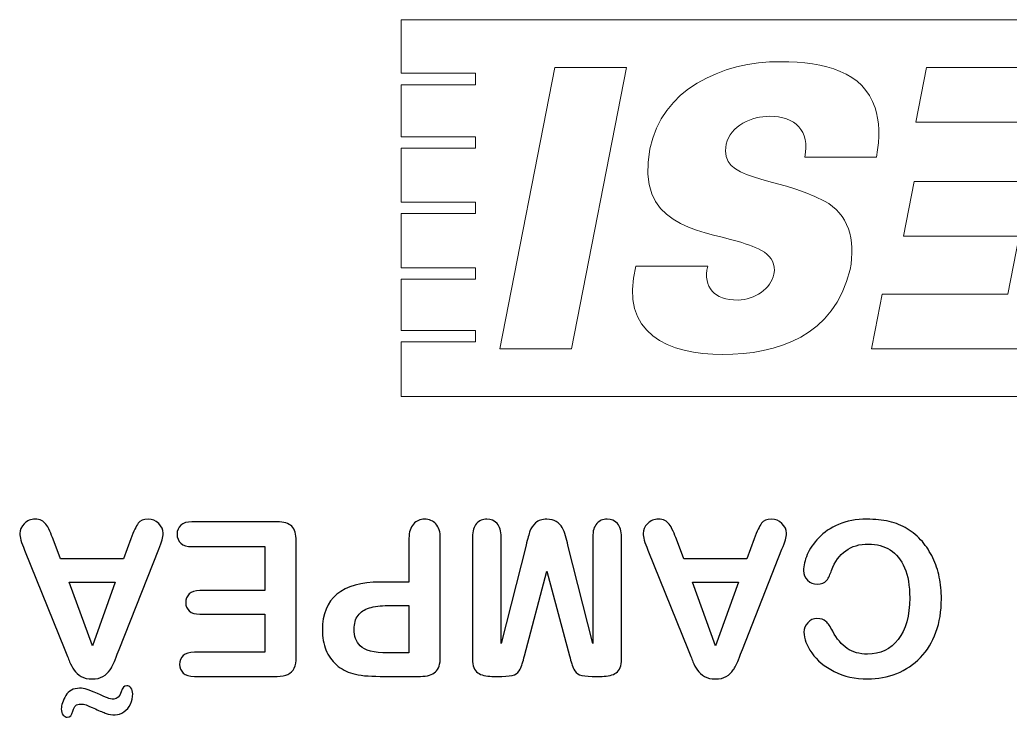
# Model space of a CAD drawing. Header units: millimetres. Extents: x -142 to 129, y -111 to 105.
# Drawn here: x -119.81 to -70.13, y -46.39 to -11.39 of the extents above; entities that cross this region are included whole.
import ezdxf

# ---------------------------------------------------------------- set-up
doc = ezdxf.new("R2010")
doc.units = ezdxf.units.MM
doc.header["$MEASUREMENT"] = 0
doc.layers.add('Layer 1', color=7, linetype='Continuous')

msp = doc.modelspace()

# ---------------------------------------------------------------- linework, layer by layer
at = {"layer": 'Layer 1', "color": 250, "lineweight": 9}
for points, knots in [([(-46.7829, -14.1231), (-46.7829, -14.1231), (-46.7829, -11.3922), (-46.7829, -11.3922), (-46.7829, -11.3922), (-100.6846, -11.3922), (-100.6846, -11.3922), (-100.6846, -11.3922), (-100.6846, -14.0784), (-100.6846, -14.0784)], [0, 0, 0, 0, 0.3333333, 0.3333333, 0.3333333, 0.6666667, 0.6666667, 0.6666667, 1, 1, 1, 1]), ([(-92.9709, -13.7898), (-92.9709, -13.7898), (-95.7317, -27.8978), (-95.7317, -27.8978), (-95.7317, -27.8978), (-92.1346, -27.8978), (-92.1346, -27.8978), (-92.1346, -27.8978), (-89.3739, -13.7898), (-89.3739, -13.7898), (-89.3739, -13.7898), (-92.9709, -13.7898), (-92.9709, -13.7898)], [0, 0, 0, 0, 0.25, 0.25, 0.25, 0.5, 0.5, 0.5, 0.75, 0.75, 0.75, 1, 1, 1, 1]), ([(-76.8991, -18.284), (-76.8991, -18.284), (-80.4323, -18.284), (-80.4323, -18.284), (-80.1566, -16.9553), (-80.9119, -16.2324), (-82.2068, -16.2324), (-83.0371, -16.2324), (-84.1882, -16.7013), (-84.3711, -17.6392), (-84.7458, -19.5541), (-82.003, -19.1438), (-79.4431, -20.4922), (-78.2532, -21.1175), (-77.8605, -22.4071), (-78.1573, -23.9312), (-78.9545, -27.2725), (-81.8322, -28.1909), (-84.5479, -28.1909), (-87.2277, -28.1909), (-89.7755, -27.1554), (-88.8974, -23.7553), (-88.8974, -23.7553), (-85.3004, -23.7553), (-85.3004, -23.7553), (-85.4232, -24.3025), (-85.3423, -24.7127), (-85.0754, -25.0059), (-84.8266, -25.299), (-84.389, -25.4553), (-83.7776, -25.4553), (-82.9503, -25.4553), (-82.1168, -24.8691), (-81.9791, -24.1656), (-81.7783, -23.1302), (-82.8634, -22.7978), (-83.7626, -22.5243), (-85.8218, -21.9185), (-88.9393, -21.6841), (-88.196, -17.8737), (-87.6145, -14.9035), (-84.6408, -13.4934), (-81.6374, -13.4934), (-79.4129, -13.4934), (-77.4845, -14.0143), (-76.8991, -15.8171)], [0, 0, 0, 0, 0.0666667, 0.0666667, 0.0666667, 0.1333333, 0.1333333, 0.1333333, 0.2, 0.2, 0.2, 0.2666667, 0.2666667, 0.2666667, 0.3333333, 0.3333333, 0.3333333, 0.4, 0.4, 0.4, 0.4666667, 0.4666667, 0.4666667, 0.5333333, 0.5333333, 0.5333333, 0.6, 0.6, 0.6, 0.6666667, 0.6666667, 0.6666667, 0.7333333, 0.7333333, 0.7333333, 0.8, 0.8, 0.8, 0.8666667, 0.8666667, 0.8666667, 0.9333333, 0.9333333, 0.9333333, 1, 1, 1, 1]), ([(-76.8991, -26.9701), (-76.8991, -26.9701), (-76.5445, -25.1623), (-76.5445, -25.1623), (-76.5445, -25.1623), (-70.2497, -25.1623), (-70.2497, -25.1623), (-70.2497, -25.1623), (-69.6802, -22.2506), (-69.6802, -22.2506), (-69.6802, -22.2506), (-75.4714, -22.2506), (-75.4714, -22.2506), (-75.4714, -22.2506), (-74.9379, -19.5152), (-74.9379, -19.5152), (-74.9379, -19.5152), (-69.1466, -19.5152), (-69.1466, -19.5152), (-69.1466, -19.5152), (-68.5621, -16.5254), (-68.5621, -16.5254), (-68.5621, -16.5254), (-74.8569, -16.5254), (-74.8569, -16.5254), (-74.8569, -16.5254), (-74.3203, -13.7898), (-74.3203, -13.7898), (-74.3203, -13.7898), (-64.4284, -13.7898), (-64.4284, -13.7898), (-64.4284, -13.7898), (-67.1892, -27.8978), (-67.1892, -27.8978), (-67.1892, -27.8978), (-76.8991, -27.8978), (-76.8991, -27.8978)], [0, 0, 0, 0, 0.0833333, 0.0833333, 0.0833333, 0.1666667, 0.1666667, 0.1666667, 0.25, 0.25, 0.25, 0.3333333, 0.3333333, 0.3333333, 0.4166667, 0.4166667, 0.4166667, 0.5, 0.5, 0.5, 0.5833333, 0.5833333, 0.5833333, 0.6666667, 0.6666667, 0.6666667, 0.75, 0.75, 0.75, 0.8333333, 0.8333333, 0.8333333, 0.9166667, 0.9166667, 0.9166667, 1, 1, 1, 1]), ([(-100.6846, -14.0784), (-100.6846, -14.0784), (-96.9407, -14.0784), (-96.9407, -14.0784), (-96.9407, -14.0784), (-96.9407, -14.6504), (-96.9407, -14.6504), (-96.9407, -14.6504), (-100.6846, -14.6504), (-100.6846, -14.6504)], [0, 0, 0, 0, 0.3333333, 0.3333333, 0.3333333, 0.6666667, 0.6666667, 0.6666667, 1, 1, 1, 1]), ([(-76.8991, -18.284), (-76.8991, -18.284), (-76.8353, -18.284), (-76.8353, -18.284), (-76.6518, -17.2736), (-76.6893, -16.4631), (-76.8991, -15.8171)], [0, 0, 0, 0, 0.5, 0.5, 0.5, 1, 1, 1, 1]), ([(-100.6846, -17.2623), (-100.6846, -17.2623), (-96.9407, -17.2623), (-96.9407, -17.2623), (-96.9407, -17.2623), (-96.9407, -17.8344), (-96.9407, -17.8344), (-96.9407, -17.8344), (-100.6846, -17.8344), (-100.6846, -17.8344)], [0, 0, 0, 0, 0.3333333, 0.3333333, 0.3333333, 0.6666667, 0.6666667, 0.6666667, 1, 1, 1, 1]), ([(-100.6846, -20.5471), (-100.6846, -20.5471), (-96.9407, -20.5471), (-96.9407, -20.5471), (-96.9407, -20.5471), (-96.9407, -21.1191), (-96.9407, -21.1191), (-96.9407, -21.1191), (-100.6846, -21.1191), (-100.6846, -21.1191)], [0, 0, 0, 0, 0.3333333, 0.3333333, 0.3333333, 0.6666667, 0.6666667, 0.6666667, 1, 1, 1, 1]), ([(-100.6846, -23.8318), (-100.6846, -23.8318), (-96.9407, -23.8318), (-96.9407, -23.8318), (-96.9407, -23.8318), (-96.9407, -24.4039), (-96.9407, -24.4039), (-96.9407, -24.4039), (-100.6846, -24.4039), (-100.6846, -24.4039)], [0, 0, 0, 0, 0.3333333, 0.3333333, 0.3333333, 0.6666667, 0.6666667, 0.6666667, 1, 1, 1, 1]), ([(-100.6846, -26.989), (-100.6846, -26.989), (-96.9407, -26.989), (-96.9407, -26.989), (-96.9407, -26.989), (-96.9407, -27.5611), (-96.9407, -27.5611), (-96.9407, -27.5611), (-100.6846, -27.5611), (-100.6846, -27.5611)], [0, 0, 0, 0, 0.3333333, 0.3333333, 0.3333333, 0.6666667, 0.6666667, 0.6666667, 1, 1, 1, 1]), ([(-76.8991, -26.9701), (-76.8991, -26.9701), (-77.0811, -27.8978), (-77.0811, -27.8978), (-77.0811, -27.8978), (-76.8991, -27.8978), (-76.8991, -27.8978)], [0, 0, 0, 0, 0.5, 0.5, 0.5, 1, 1, 1, 1]), ([(-100.6846, -27.5611), (-100.6846, -27.5611), (-100.6846, -30.292), (-100.6846, -30.292), (-100.6846, -30.292), (-46.7829, -30.292), (-46.7829, -30.292), (-46.7829, -30.292), (-46.7829, -27.6059), (-46.7829, -27.6059)], [0, 0, 0, 0, 0.3333333, 0.3333333, 0.3333333, 0.6666667, 0.6666667, 0.6666667, 1, 1, 1, 1])]:
    msp.add_open_spline(points, degree=3, knots=knots, dxfattribs=at)
for points in [[(-100.6846, -14.6504), (-100.6846, -14.6504), (-100.6846, -17.2623), (-100.6846, -17.2623)], [(-100.6846, -17.8344), (-100.6846, -17.8344), (-100.6846, -20.5471), (-100.6846, -20.5471)], [(-100.6846, -21.1191), (-100.6846, -21.1191), (-100.6846, -23.8318), (-100.6846, -23.8318)], [(-100.6846, -24.4039), (-100.6846, -24.4039), (-100.6846, -26.989), (-100.6846, -26.989)]]:
    msp.add_open_spline(points, degree=3, dxfattribs=at)
at = {"layer": 'Layer 1', "color": 250}
for points, knots in [([(-118.1295, -37.465), (-118.1295, -37.465), (-117.7593, -38.4382), (-117.7593, -38.4382), (-117.7593, -38.4382), (-114.6067, -38.4382), (-114.6067, -38.4382), (-114.6067, -38.4382), (-114.2365, -37.4451), (-114.2365, -37.4451), (-114.092, -37.0569), (-113.9693, -36.7951), (-113.8663, -36.6596), (-113.7652, -36.5242), (-113.5973, -36.4556), (-113.3644, -36.4556), (-113.1675, -36.4556), (-112.9924, -36.5278), (-112.8407, -36.6723), (-112.6891, -36.8167), (-112.6132, -36.981), (-112.6132, -37.1634), (-112.6132, -37.2699), (-112.6313, -37.3801), (-112.6656, -37.492), (-112.7017, -37.6058), (-112.7595, -37.7611), (-112.8407, -37.9633), (-112.8407, -37.9633), (-114.8233, -42.9975), (-114.8233, -42.9975), (-114.8811, -43.1419), (-114.9479, -43.3153), (-115.0274, -43.5175), (-115.1068, -43.7215), (-115.1917, -43.8895), (-115.282, -44.0231), (-115.3722, -44.1567), (-115.4896, -44.265), (-115.6359, -44.3481), (-115.7821, -44.4311), (-115.9627, -44.4727), (-116.1776, -44.4727), (-116.3979, -44.4727), (-116.5802, -44.4311), (-116.7265, -44.3481), (-116.8727, -44.265), (-116.9901, -44.1585), (-117.0804, -44.0285), (-117.1707, -43.8985), (-117.2465, -43.7576), (-117.3079, -43.6078), (-117.3693, -43.4579), (-117.4469, -43.2575), (-117.5426, -43.0083), (-117.5426, -43.0083), (-119.5686, -38.0048), (-119.5686, -38.0048), (-119.7275, -37.6238), (-119.8069, -37.3476), (-119.8069, -37.1742), (-119.8069, -36.9955), (-119.7311, -36.8294), (-119.5812, -36.6795), (-119.4313, -36.5296), (-119.2508, -36.4556), (-119.0395, -36.4556), (-118.9167, -36.4556), (-118.8102, -36.4773), (-118.7217, -36.5224), (-118.6351, -36.5657), (-118.561, -36.6253), (-118.4996, -36.7012), (-118.44, -36.777), (-118.3769, -36.8944), (-118.3082, -37.0497), (-118.2378, -37.2067), (-118.18, -37.3458), (-118.1295, -37.465)], [0, 0, 0, 0, 0.0384615, 0.0384615, 0.0384615, 0.0769231, 0.0769231, 0.0769231, 0.1153846, 0.1153846, 0.1153846, 0.1538462, 0.1538462, 0.1538462, 0.1923077, 0.1923077, 0.1923077, 0.2307692, 0.2307692, 0.2307692, 0.2692308, 0.2692308, 0.2692308, 0.3076923, 0.3076923, 0.3076923, 0.3461538, 0.3461538, 0.3461538, 0.3846154, 0.3846154, 0.3846154, 0.4230769, 0.4230769, 0.4230769, 0.4615385, 0.4615385, 0.4615385, 0.5, 0.5, 0.5, 0.5384615, 0.5384615, 0.5384615, 0.5769231, 0.5769231, 0.5769231, 0.6153846, 0.6153846, 0.6153846, 0.6538462, 0.6538462, 0.6538462, 0.6923077, 0.6923077, 0.6923077, 0.7307692, 0.7307692, 0.7307692, 0.7692308, 0.7692308, 0.7692308, 0.8076923, 0.8076923, 0.8076923, 0.8461538, 0.8461538, 0.8461538, 0.8846154, 0.8846154, 0.8846154, 0.9230769, 0.9230769, 0.9230769, 0.9615385, 0.9615385, 0.9615385, 1, 1, 1, 1]), ([(-111.0495, -43.1293), (-111.0495, -43.1293), (-107.5105, -43.1293), (-107.5105, -43.1293), (-107.5105, -43.1293), (-107.5105, -41.2225), (-107.5105, -41.2225), (-107.5105, -41.2225), (-110.7697, -41.2225), (-110.7697, -41.2225), (-111.008, -41.2225), (-111.1886, -41.1683), (-111.3059, -41.0618), (-111.4233, -40.9553), (-111.4829, -40.8126), (-111.4829, -40.6375), (-111.4829, -40.4623), (-111.4251, -40.3179), (-111.3095, -40.2077), (-111.1922, -40.0976), (-111.0116, -40.0416), (-110.7697, -40.0416), (-110.7697, -40.0416), (-107.5105, -40.0416), (-107.5105, -40.0416), (-107.5105, -40.0416), (-107.5105, -37.8315), (-107.5105, -37.8315), (-107.5105, -37.8315), (-111.1705, -37.8315), (-111.1705, -37.8315), (-111.4179, -37.8315), (-111.6039, -37.7737), (-111.7285, -37.66), (-111.8549, -37.5462), (-111.9162, -37.3927), (-111.9181, -37.2031), (-111.9162, -37.0208), (-111.8549, -36.8709), (-111.7285, -36.7571), (-111.6039, -36.6434), (-111.4179, -36.5856), (-111.1705, -36.5856), (-111.1705, -36.5856), (-106.902, -36.5856), (-106.902, -36.5856), (-106.5607, -36.5856), (-106.3133, -36.6614), (-106.1634, -36.8131), (-106.0136, -36.9648), (-105.9395, -37.2104), (-105.9395, -37.548), (-105.9395, -37.548), (-105.9395, -43.3803), (-105.9395, -43.3803), (-105.9395, -43.606), (-105.9739, -43.7901), (-106.0407, -43.9328), (-106.1075, -44.0754), (-106.2122, -44.1802), (-106.3548, -44.2452), (-106.4975, -44.3102), (-106.6799, -44.3427), (-106.902, -44.3427), (-106.902, -44.3427), (-111.0495, -44.3427), (-111.0495, -44.3427), (-111.3005, -44.3427), (-111.4865, -44.2867), (-111.6075, -44.1766), (-111.7285, -44.0646), (-111.7899, -43.9183), (-111.7899, -43.7396), (-111.7899, -43.5554), (-111.7285, -43.4073), (-111.6075, -43.2954), (-111.4865, -43.1853), (-111.3005, -43.1293), (-111.0495, -43.1293)], [0, 0, 0, 0, 0.0384615, 0.0384615, 0.0384615, 0.0769231, 0.0769231, 0.0769231, 0.1153846, 0.1153846, 0.1153846, 0.1538462, 0.1538462, 0.1538462, 0.1923077, 0.1923077, 0.1923077, 0.2307692, 0.2307692, 0.2307692, 0.2692308, 0.2692308, 0.2692308, 0.3076923, 0.3076923, 0.3076923, 0.3461538, 0.3461538, 0.3461538, 0.3846154, 0.3846154, 0.3846154, 0.4230769, 0.4230769, 0.4230769, 0.4615385, 0.4615385, 0.4615385, 0.5, 0.5, 0.5, 0.5384615, 0.5384615, 0.5384615, 0.5769231, 0.5769231, 0.5769231, 0.6153846, 0.6153846, 0.6153846, 0.6538462, 0.6538462, 0.6538462, 0.6923077, 0.6923077, 0.6923077, 0.7307692, 0.7307692, 0.7307692, 0.7692308, 0.7692308, 0.7692308, 0.8076923, 0.8076923, 0.8076923, 0.8461538, 0.8461538, 0.8461538, 0.8846154, 0.8846154, 0.8846154, 0.9230769, 0.9230769, 0.9230769, 0.9615385, 0.9615385, 0.9615385, 1, 1, 1, 1]), ([(-101.7234, -39.6083), (-101.7234, -39.6083), (-100.2843, -39.6083), (-100.2843, -39.6083), (-100.2843, -39.6083), (-100.2843, -37.4126), (-100.2843, -37.4126), (-100.2843, -37.0984), (-100.2102, -36.8619), (-100.0622, -36.6994), (-99.9141, -36.5368), (-99.7263, -36.4556), (-99.5024, -36.4556), (-99.2659, -36.4556), (-99.0745, -36.535), (-98.93, -36.6957), (-98.7856, -36.8564), (-98.7133, -37.093), (-98.7133, -37.4018), (-98.7133, -37.4018), (-98.7133, -43.3803), (-98.7133, -43.3803), (-98.7133, -43.7251), (-98.7928, -43.9725), (-98.9517, -44.1206), (-99.1106, -44.2686), (-99.3616, -44.3427), (-99.7083, -44.3427), (-99.7083, -44.3427), (-101.7234, -44.3427), (-101.7234, -44.3427), (-102.3192, -44.3427), (-102.7779, -44.2975), (-103.0993, -44.2054), (-103.4171, -44.117), (-103.6915, -43.9707), (-103.9226, -43.7667), (-104.1538, -43.5608), (-104.3289, -43.3116), (-104.4481, -43.0155), (-104.5691, -42.7194), (-104.6287, -42.3853), (-104.6287, -42.0152), (-104.6287, -41.2243), (-104.3849, -40.6266), (-103.8992, -40.2186), (-103.4116, -39.8123), (-102.6876, -39.6083), (-101.7234, -39.6083)], [0, 0, 0, 0, 0.0625, 0.0625, 0.0625, 0.125, 0.125, 0.125, 0.1875, 0.1875, 0.1875, 0.25, 0.25, 0.25, 0.3125, 0.3125, 0.3125, 0.375, 0.375, 0.375, 0.4375, 0.4375, 0.4375, 0.5, 0.5, 0.5, 0.5625, 0.5625, 0.5625, 0.625, 0.625, 0.625, 0.6875, 0.6875, 0.6875, 0.75, 0.75, 0.75, 0.8125, 0.8125, 0.8125, 0.875, 0.875, 0.875, 0.9375, 0.9375, 0.9375, 1, 1, 1, 1]), ([(-92.3087, -37.7557), (-92.3087, -37.7557), (-91.0646, -42.6959), (-91.0646, -42.6959), (-91.0646, -42.6959), (-91.0646, -37.344), (-91.0646, -37.344), (-91.0646, -37.0478), (-90.9978, -36.8258), (-90.866, -36.6777), (-90.7342, -36.5296), (-90.5591, -36.4556), (-90.3424, -36.4556), (-90.1311, -36.4556), (-89.9578, -36.5296), (-89.8242, -36.6759), (-89.6905, -36.8221), (-89.6237, -37.0442), (-89.6237, -37.344), (-89.6237, -37.344), (-89.6237, -43.4796), (-89.6237, -43.4796), (-89.6237, -43.819), (-89.7122, -44.0465), (-89.8874, -44.1657), (-90.0643, -44.2831), (-90.3027, -44.3427), (-90.6006, -44.3427), (-90.6006, -44.3427), (-91.0881, -44.3427), (-91.0881, -44.3427), (-91.3806, -44.3427), (-91.5919, -44.3156), (-91.7237, -44.2632), (-91.8555, -44.2109), (-91.9548, -44.1152), (-92.018, -43.9779), (-92.0812, -43.8407), (-92.1535, -43.615), (-92.2347, -43.3062), (-92.2347, -43.3062), (-93.3614, -39.0557), (-93.3614, -39.0557), (-93.3614, -39.0557), (-94.4882, -43.3062), (-94.4882, -43.3062), (-94.5676, -43.615), (-94.6416, -43.8407), (-94.7048, -43.9779), (-94.768, -44.1152), (-94.8655, -44.2109), (-94.9974, -44.2632), (-95.1292, -44.3156), (-95.3422, -44.3427), (-95.6347, -44.3427), (-95.6347, -44.3427), (-96.1205, -44.3427), (-96.1205, -44.3427), (-96.4202, -44.3427), (-96.6586, -44.2831), (-96.8355, -44.1657), (-97.0107, -44.0465), (-97.0991, -43.819), (-97.0991, -43.4796), (-97.0991, -43.4796), (-97.0991, -37.344), (-97.0991, -37.344), (-97.0991, -37.0478), (-97.0323, -36.8258), (-96.9005, -36.6777), (-96.7687, -36.5296), (-96.5917, -36.4556), (-96.3715, -36.4556), (-96.1638, -36.4556), (-95.9923, -36.5296), (-95.8587, -36.6777), (-95.725, -36.8258), (-95.6582, -37.0478), (-95.6582, -37.344), (-95.6582, -37.344), (-95.6582, -42.6959), (-95.6582, -42.6959), (-95.6582, -42.6959), (-94.4141, -37.7557), (-94.4141, -37.7557), (-94.3329, -37.4361), (-94.2679, -37.1995), (-94.2155, -37.0497), (-94.165, -36.9016), (-94.0711, -36.7644), (-93.9338, -36.6416), (-93.7948, -36.517), (-93.6052, -36.4556), (-93.3614, -36.4556), (-93.1773, -36.4556), (-93.022, -36.4953), (-92.8956, -36.5748), (-92.7692, -36.6542), (-92.6699, -36.7553), (-92.5995, -36.8781), (-92.529, -37.0027), (-92.4731, -37.1381), (-92.4333, -37.288), (-92.3918, -37.4379), (-92.3503, -37.595), (-92.3087, -37.7557)], [0, 0, 0, 0, 0.0285714, 0.0285714, 0.0285714, 0.0571429, 0.0571429, 0.0571429, 0.0857143, 0.0857143, 0.0857143, 0.1142857, 0.1142857, 0.1142857, 0.1428571, 0.1428571, 0.1428571, 0.1714286, 0.1714286, 0.1714286, 0.2, 0.2, 0.2, 0.2285714, 0.2285714, 0.2285714, 0.2571429, 0.2571429, 0.2571429, 0.2857143, 0.2857143, 0.2857143, 0.3142857, 0.3142857, 0.3142857, 0.3428571, 0.3428571, 0.3428571, 0.3714286, 0.3714286, 0.3714286, 0.4, 0.4, 0.4, 0.4285714, 0.4285714, 0.4285714, 0.4571429, 0.4571429, 0.4571429, 0.4857143, 0.4857143, 0.4857143, 0.5142857, 0.5142857, 0.5142857, 0.5428571, 0.5428571, 0.5428571, 0.5714286, 0.5714286, 0.5714286, 0.6, 0.6, 0.6, 0.6285714, 0.6285714, 0.6285714, 0.6571429, 0.6571429, 0.6571429, 0.6857143, 0.6857143, 0.6857143, 0.7142857, 0.7142857, 0.7142857, 0.7428571, 0.7428571, 0.7428571, 0.7714286, 0.7714286, 0.7714286, 0.8, 0.8, 0.8, 0.8285714, 0.8285714, 0.8285714, 0.8571429, 0.8571429, 0.8571429, 0.8857143, 0.8857143, 0.8857143, 0.9142857, 0.9142857, 0.9142857, 0.9428571, 0.9428571, 0.9428571, 0.9714286, 0.9714286, 0.9714286, 1, 1, 1, 1]), ([(-86.8611, -37.465), (-86.8611, -37.465), (-86.4909, -38.4382), (-86.4909, -38.4382), (-86.4909, -38.4382), (-83.3383, -38.4382), (-83.3383, -38.4382), (-83.3383, -38.4382), (-82.9681, -37.4451), (-82.9681, -37.4451), (-82.8236, -37.0569), (-82.7009, -36.7951), (-82.5979, -36.6596), (-82.4968, -36.5242), (-82.3289, -36.4556), (-82.096, -36.4556), (-81.8991, -36.4556), (-81.724, -36.5278), (-81.5723, -36.6723), (-81.4207, -36.8167), (-81.3448, -36.981), (-81.3448, -37.1634), (-81.3448, -37.2699), (-81.3629, -37.3801), (-81.3972, -37.492), (-81.4333, -37.6058), (-81.4911, -37.7611), (-81.5723, -37.9633), (-81.5723, -37.9633), (-83.5549, -42.9975), (-83.5549, -42.9975), (-83.6127, -43.1419), (-83.6795, -43.3153), (-83.759, -43.5175), (-83.8384, -43.7215), (-83.9233, -43.8895), (-84.0136, -44.0231), (-84.1038, -44.1567), (-84.2212, -44.265), (-84.3675, -44.3481), (-84.5137, -44.4311), (-84.6943, -44.4727), (-84.9092, -44.4727), (-85.1295, -44.4727), (-85.3118, -44.4311), (-85.4581, -44.3481), (-85.6043, -44.265), (-85.7217, -44.1585), (-85.812, -44.0285), (-85.9023, -43.8985), (-85.9781, -43.7576), (-86.0395, -43.6078), (-86.1009, -43.4579), (-86.1785, -43.2575), (-86.2742, -43.0083), (-86.2742, -43.0083), (-88.3002, -38.0048), (-88.3002, -38.0048), (-88.4591, -37.6238), (-88.5385, -37.3476), (-88.5385, -37.1742), (-88.5385, -36.9955), (-88.4627, -36.8294), (-88.3128, -36.6795), (-88.1629, -36.5296), (-87.9824, -36.4556), (-87.7711, -36.4556), (-87.6483, -36.4556), (-87.5418, -36.4773), (-87.4533, -36.5224), (-87.3667, -36.5657), (-87.2926, -36.6253), (-87.2312, -36.7012), (-87.1716, -36.777), (-87.1085, -36.8944), (-87.0398, -37.0497), (-86.9694, -37.2067), (-86.9116, -37.3458), (-86.8611, -37.465)], [0, 0, 0, 0, 0.0384615, 0.0384615, 0.0384615, 0.0769231, 0.0769231, 0.0769231, 0.1153846, 0.1153846, 0.1153846, 0.1538462, 0.1538462, 0.1538462, 0.1923077, 0.1923077, 0.1923077, 0.2307692, 0.2307692, 0.2307692, 0.2692308, 0.2692308, 0.2692308, 0.3076923, 0.3076923, 0.3076923, 0.3461538, 0.3461538, 0.3461538, 0.3846154, 0.3846154, 0.3846154, 0.4230769, 0.4230769, 0.4230769, 0.4615385, 0.4615385, 0.4615385, 0.5, 0.5, 0.5, 0.5384615, 0.5384615, 0.5384615, 0.5769231, 0.5769231, 0.5769231, 0.6153846, 0.6153846, 0.6153846, 0.6538462, 0.6538462, 0.6538462, 0.6923077, 0.6923077, 0.6923077, 0.7307692, 0.7307692, 0.7307692, 0.7692308, 0.7692308, 0.7692308, 0.8076923, 0.8076923, 0.8076923, 0.8461538, 0.8461538, 0.8461538, 0.8846154, 0.8846154, 0.8846154, 0.9230769, 0.9230769, 0.9230769, 0.9615385, 0.9615385, 0.9615385, 1, 1, 1, 1]), ([(-80.4889, -39.0359), (-80.4889, -38.7885), (-80.4293, -38.5213), (-80.3066, -38.2342), (-80.1856, -37.9471), (-79.9942, -37.6654), (-79.7324, -37.3891), (-79.4723, -37.111), (-79.1383, -36.8871), (-78.7338, -36.7138), (-78.3276, -36.5423), (-77.8545, -36.4556), (-77.3146, -36.4556), (-76.9065, -36.4556), (-76.5346, -36.4935), (-76.1987, -36.5712), (-75.8647, -36.6488), (-75.5595, -36.7698), (-75.2869, -36.9341), (-75.0142, -37.0966), (-74.7614, -37.3133), (-74.5321, -37.5805), (-74.3281, -37.8243), (-74.1529, -38.0951), (-74.0085, -38.3967), (-73.864, -38.6982), (-73.7557, -39.0214), (-73.6834, -39.3627), (-73.6112, -39.704), (-73.5751, -40.0687), (-73.5751, -40.4533), (-73.5751, -41.0763), (-73.6654, -41.636), (-73.8477, -42.1289), (-74.0283, -42.6237), (-74.2901, -43.0462), (-74.6278, -43.3965), (-74.9673, -43.7468), (-75.3627, -44.014), (-75.8177, -44.1982), (-76.2727, -44.3806), (-76.7585, -44.4727), (-77.2731, -44.4727), (-77.9014, -44.4727), (-78.4594, -44.3481), (-78.9505, -44.0971), (-79.4398, -43.8479), (-79.8154, -43.5374), (-80.0772, -43.169), (-80.3373, -42.8006), (-80.4673, -42.454), (-80.4691, -42.1253), (-80.4673, -41.9448), (-80.4041, -41.7877), (-80.2777, -41.6486), (-80.1513, -41.5114), (-79.9978, -41.4428), (-79.8172, -41.4428), (-79.6168, -41.4428), (-79.4651, -41.4916), (-79.3658, -41.5854), (-79.2647, -41.6811), (-79.1527, -41.8455), (-79.03, -42.0784), (-78.8241, -42.463), (-78.584, -42.7501), (-78.3077, -42.9415), (-78.0296, -43.1311), (-77.6884, -43.2268), (-77.2839, -43.2268), (-76.6375, -43.2268), (-76.1247, -42.9812), (-75.7419, -42.4919), (-75.3591, -42.0007), (-75.1677, -41.3038), (-75.1677, -40.4009), (-75.1677, -39.7979), (-75.2525, -39.2959), (-75.4223, -38.895), (-75.5902, -38.4942), (-75.8304, -38.1962), (-76.1409, -37.9976), (-76.4515, -37.8008), (-76.8144, -37.7015), (-77.2315, -37.7015), (-77.6829, -37.7015), (-78.0639, -37.8134), (-78.3763, -38.0373), (-78.6887, -38.2612), (-78.9234, -38.5899), (-79.0823, -39.025), (-79.1491, -39.2291), (-79.2322, -39.3952), (-79.3315, -39.5252), (-79.429, -39.6534), (-79.5879, -39.7184), (-79.8064, -39.7184), (-79.9942, -39.7184), (-80.1549, -39.6534), (-80.2885, -39.5216), (-80.4221, -39.3916), (-80.4889, -39.2291), (-80.4889, -39.0359)], [0, 0, 0, 0, 0.0294118, 0.0294118, 0.0294118, 0.0588235, 0.0588235, 0.0588235, 0.0882353, 0.0882353, 0.0882353, 0.1176471, 0.1176471, 0.1176471, 0.1470588, 0.1470588, 0.1470588, 0.1764706, 0.1764706, 0.1764706, 0.2058824, 0.2058824, 0.2058824, 0.2352941, 0.2352941, 0.2352941, 0.2647059, 0.2647059, 0.2647059, 0.2941176, 0.2941176, 0.2941176, 0.3235294, 0.3235294, 0.3235294, 0.3529412, 0.3529412, 0.3529412, 0.3823529, 0.3823529, 0.3823529, 0.4117647, 0.4117647, 0.4117647, 0.4411765, 0.4411765, 0.4411765, 0.4705882, 0.4705882, 0.4705882, 0.5, 0.5, 0.5, 0.5294118, 0.5294118, 0.5294118, 0.5588235, 0.5588235, 0.5588235, 0.5882353, 0.5882353, 0.5882353, 0.6176471, 0.6176471, 0.6176471, 0.6470588, 0.6470588, 0.6470588, 0.6764706, 0.6764706, 0.6764706, 0.7058824, 0.7058824, 0.7058824, 0.7352941, 0.7352941, 0.7352941, 0.7647059, 0.7647059, 0.7647059, 0.7941176, 0.7941176, 0.7941176, 0.8235294, 0.8235294, 0.8235294, 0.8529412, 0.8529412, 0.8529412, 0.8823529, 0.8823529, 0.8823529, 0.9117647, 0.9117647, 0.9117647, 0.9411765, 0.9411765, 0.9411765, 0.9705882, 0.9705882, 0.9705882, 1, 1, 1, 1]), ([(-115.0201, -39.6191), (-115.0201, -39.6191), (-117.3368, -39.6191), (-117.3368, -39.6191), (-117.3368, -39.6191), (-116.1685, -42.8151), (-116.1685, -42.8151), (-116.1685, -42.8151), (-115.0201, -39.6191), (-115.0201, -39.6191)], [0, 0, 0, 0, 0.3333333, 0.3333333, 0.3333333, 0.6666667, 0.6666667, 0.6666667, 1, 1, 1, 1]), ([(-83.7517, -39.6191), (-83.7517, -39.6191), (-86.0684, -39.6191), (-86.0684, -39.6191), (-86.0684, -39.6191), (-84.9001, -42.8151), (-84.9001, -42.8151), (-84.9001, -42.8151), (-83.7517, -39.6191), (-83.7517, -39.6191)], [0, 0, 0, 0, 0.3333333, 0.3333333, 0.3333333, 0.6666667, 0.6666667, 0.6666667, 1, 1, 1, 1]), ([(-101.3424, -43.1618), (-101.3424, -43.1618), (-100.2843, -43.1618), (-100.2843, -43.1618), (-100.2843, -43.1618), (-100.2843, -40.7892), (-100.2843, -40.7892), (-100.2843, -40.7892), (-101.3424, -40.7892), (-101.3424, -40.7892), (-101.7125, -40.7892), (-102.0231, -40.8289), (-102.2723, -40.9065), (-102.5197, -40.9842), (-102.7092, -41.1106), (-102.8411, -41.2875), (-102.9711, -41.4627), (-103.0361, -41.6956), (-103.0361, -41.9809), (-103.0361, -42.324), (-102.935, -42.602), (-102.7345, -42.8169), (-102.5088, -43.0462), (-102.0448, -43.1618), (-101.3424, -43.1618)], [0, 0, 0, 0, 0.125, 0.125, 0.125, 0.25, 0.25, 0.25, 0.375, 0.375, 0.375, 0.5, 0.5, 0.5, 0.625, 0.625, 0.625, 0.75, 0.75, 0.75, 0.875, 0.875, 0.875, 1, 1, 1, 1]), ([(-115.0924, -45.4838), (-114.9136, -45.4838), (-114.7908, -45.3629), (-114.7276, -45.1227), (-114.6644, -44.9151), (-114.5687, -44.8121), (-114.4423, -44.8121), (-114.3647, -44.8121), (-114.2943, -44.8483), (-114.2329, -44.9205), (-114.1715, -44.9927), (-114.1408, -45.0938), (-114.1408, -45.2238), (-114.1408, -45.4008), (-114.1787, -45.5705), (-114.2564, -45.7348), (-114.334, -45.8991), (-114.4423, -46.0291), (-114.5832, -46.1248), (-114.7222, -46.2224), (-114.8703, -46.2711), (-115.0292, -46.2711), (-115.1881, -46.2711), (-115.3343, -46.2476), (-115.4716, -46.2025), (-115.607, -46.1574), (-115.7875, -46.0815), (-116.0151, -45.9768), (-116.2426, -45.8739), (-116.3997, -45.8071), (-116.4845, -45.7764), (-116.5676, -45.7475), (-116.6615, -45.7312), (-116.7644, -45.7312), (-116.8673, -45.7312), (-116.9468, -45.7565), (-117.0046, -45.8089), (-117.0623, -45.8594), (-117.1075, -45.9515), (-117.14, -46.0869), (-117.196, -46.291), (-117.2917, -46.3921), (-117.4253, -46.3921), (-117.5065, -46.3921), (-117.5769, -46.356), (-117.6365, -46.2819), (-117.6961, -46.2079), (-117.7268, -46.1068), (-117.7268, -45.9804), (-117.7268, -45.7836), (-117.651, -45.5597), (-117.5011, -45.3105), (-117.3512, -45.0631), (-117.1201, -44.9385), (-116.8059, -44.9385), (-116.6868, -44.9385), (-116.564, -44.9584), (-116.4358, -44.9999), (-116.3094, -45.0397), (-116.1342, -45.1101), (-115.9121, -45.2076), (-115.69, -45.3069), (-115.5239, -45.3773), (-115.4156, -45.4206), (-115.3054, -45.4622), (-115.1989, -45.4838), (-115.0924, -45.4838)], [0, 0, 0, 0, 0.0454545, 0.0454545, 0.0454545, 0.0909091, 0.0909091, 0.0909091, 0.1363636, 0.1363636, 0.1363636, 0.1818182, 0.1818182, 0.1818182, 0.2272727, 0.2272727, 0.2272727, 0.2727273, 0.2727273, 0.2727273, 0.3181818, 0.3181818, 0.3181818, 0.3636364, 0.3636364, 0.3636364, 0.4090909, 0.4090909, 0.4090909, 0.4545455, 0.4545455, 0.4545455, 0.5, 0.5, 0.5, 0.5454545, 0.5454545, 0.5454545, 0.5909091, 0.5909091, 0.5909091, 0.6363636, 0.6363636, 0.6363636, 0.6818182, 0.6818182, 0.6818182, 0.7272727, 0.7272727, 0.7272727, 0.7727273, 0.7727273, 0.7727273, 0.8181818, 0.8181818, 0.8181818, 0.8636364, 0.8636364, 0.8636364, 0.9090909, 0.9090909, 0.9090909, 0.9545455, 0.9545455, 0.9545455, 1, 1, 1, 1])]:
    msp.add_open_spline(points, degree=3, knots=knots, dxfattribs=at)

doc.saveas('drawing.dxf')
